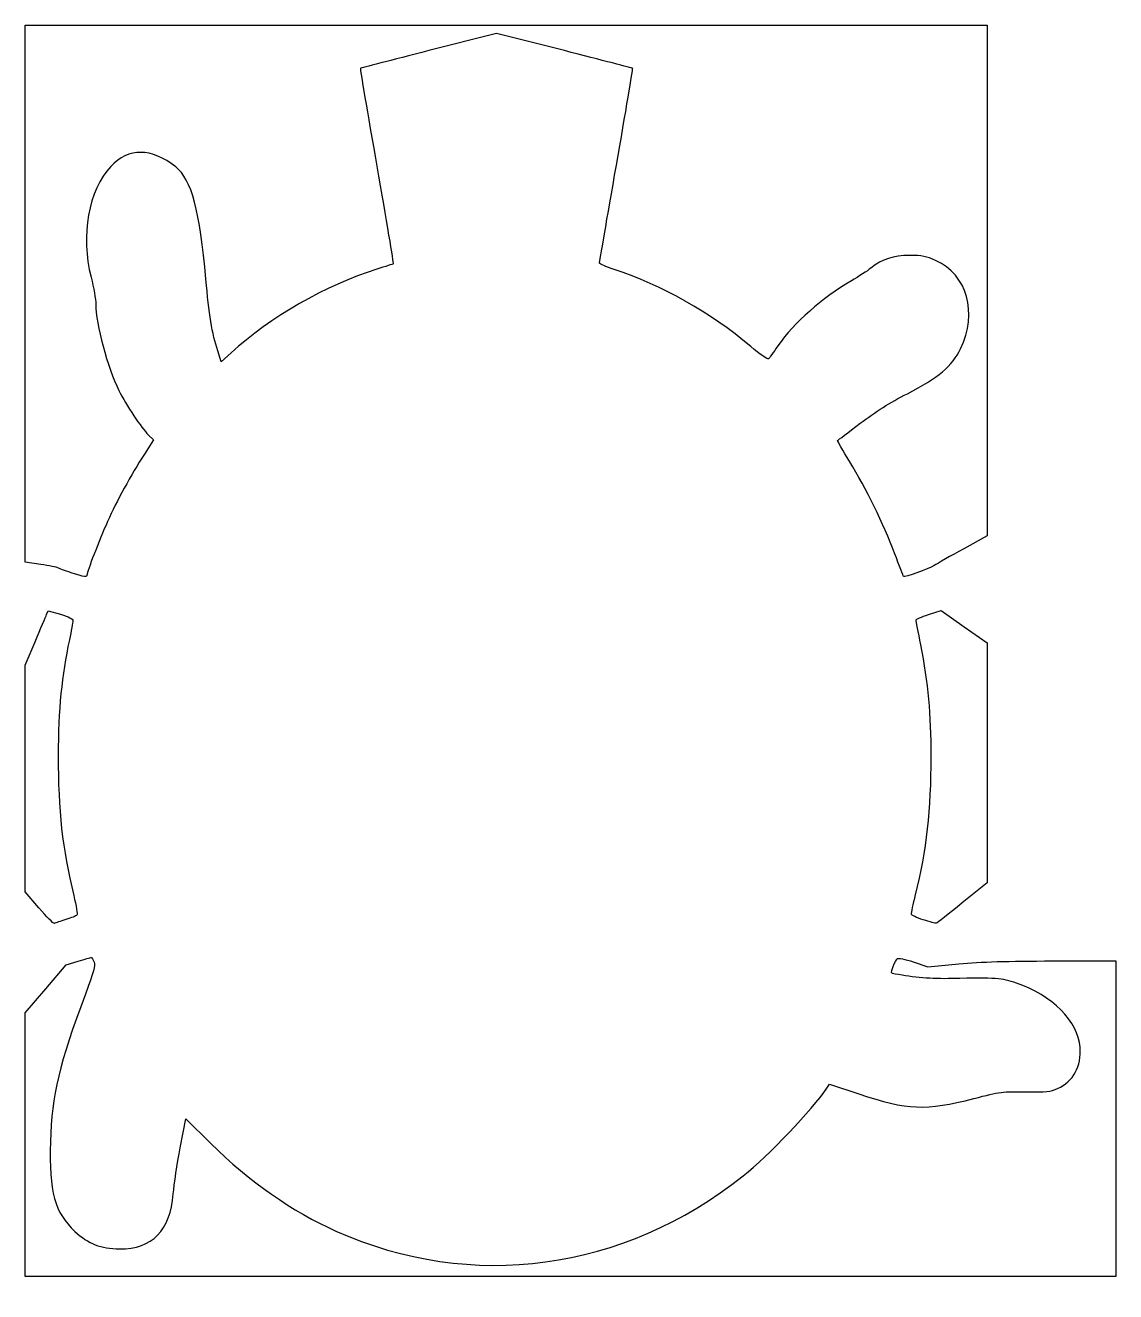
# Model space of a CAD drawing. Extents: x 63.7 to 86, y 187.9 to 213.9.
import ezdxf

# ---------------------------------------------------------------- set-up
doc = ezdxf.new("R2010")
doc.units = 0
doc.layers.add('Layer_1', color=7, linetype='CONTINUOUS')

msp = doc.modelspace()

# ---------------------------------------------------------------- linework, layer by layer
at = {"layer": 'Layer_1', "color": 7}
for points in [[(63.976861, 202.83404), (63.660655, 202.88039), (63.660655, 208.385617), (63.660655, 213.89084), (73.526324, 213.89084), (83.391994, 213.89084), (83.391994, 208.654471), (83.391994, 203.418102), (82.913164, 203.155213)], [(74.72001, 213.371749), (73.329829, 213.725997), (71.937385, 213.37168)], [(67.882349, 207.173508), (67.681623, 206.990057), (67.606903, 207.217665)], [(66.183943, 205.494124), (66.29233, 205.391045), (66.103155, 205.096606)], [(64.096246, 201.808213), (64.125996, 201.886023), (64.38119, 201.811583)], [(82.19048, 201.807737), (82.452556, 201.891447), (82.921347, 201.557961), (83.390138, 201.224475), (83.391238, 198.764209), (83.392338, 196.30395), (82.883563, 195.89124)], [(63.940724, 195.78883), (63.660655, 196.11787), (63.660655, 198.442555), (63.660655, 200.767245), (63.863577, 201.248826)], [(63.940731, 195.78893), (63.940724, 195.78883)], [(82.082558, 195.54598), (82.082214, 195.54596)], [(84.738121, 194.70156), (86.030055, 194.7014), (86.030055, 191.46705), (86.030055, 188.2327), (74.845359, 188.2327), (63.660655, 188.2327), (63.660655, 190.9363)], [(63.660655, 190.9363), (63.660655, 193.63972), (64.081051, 194.13245), (64.501445, 194.62518), (64.746179, 194.69948)], [(81.878375, 194.68196), (82.178058, 194.58216), (82.812124, 194.64196)], [(80.103433, 192.0934), (80.157633, 192.1741), (80.758894, 191.97518)], [(66.838564, 190.87089), (66.952922, 191.46717), (67.466031, 190.96007)]]:
    msp.add_lwpolyline(points, dxfattribs=at)
msp.add_lwpolyline([(64.600237, 202.664944)], close=True, dxfattribs=at)
for points in [[(71.937385, 213.37168), (71.171541, 213.176806), (70.540157, 213.012616), (70.534315, 213.006811)], [(76.120852, 213.006841), (76.114952, 213.012741), (75.484609, 213.176912), (74.72001, 213.371749)], [(70.534315, 213.006811), (70.528515, 213.001011), (70.680363, 212.098603), (70.87185, 211.001471)], [(75.786575, 211.020598), (75.976292, 212.10717), (76.126715, 213.000977), (76.120852, 213.006841)], [(66.747099, 210.987453), (66.246307, 211.381643), (65.777192, 211.385048), (65.414338, 210.997153)], [(65.414338, 210.997153), (64.958601, 210.509931), (64.791934, 209.574372), (65.009231, 208.723136)], [(67.365103, 208.68697), (67.245969, 210.078792), (67.070185, 210.733146), (66.747099, 210.987453)], [(70.87185, 211.001471), (71.063337, 209.904339), (71.214477, 209.00329), (71.207717, 208.999144)], [(75.441638, 209.013513), (75.441638, 209.030843), (75.596858, 209.934028), (75.786575, 211.020598)], [(81.801922, 209.170559), (81.465793, 209.17038), (81.248567, 209.099129), (81.006886, 208.909866)], [(82.336782, 209.067655), (82.143536, 209.155145), (82.062632, 209.170716), (81.801922, 209.170559)], [(70.870183, 208.889337), (69.822716, 208.559983), (68.683642, 207.905846), (67.882349, 207.173508)], [(71.207717, 208.999144), (71.200917, 208.994944), (71.049065, 208.945584), (70.870183, 208.889337)], [(75.739775, 208.883532), (75.5758, 208.937692), (75.441638, 208.996186), (75.441638, 209.013513)], [(78.544518, 207.302175), (77.696552, 208.013751), (76.73966, 208.55326), (75.739775, 208.883532)], [(81.006886, 208.909866), (80.937316, 208.855386), (80.758437, 208.739514), (80.609368, 208.652368)], [(82.846478, 207.253169), (83.203743, 208.004676), (82.987967, 208.772825), (82.336782, 209.067655)], [(65.009231, 208.723136), (65.062501, 208.514438), (65.106111, 208.267018), (65.106131, 208.173313)], [(67.606903, 207.217665), (67.495365, 207.557435), (67.425388, 207.982646), (67.365103, 208.68697)], [(80.609368, 208.652368), (80.001393, 208.296956), (79.437563, 207.797944), (79.102045, 207.318328)], [(65.106131, 208.173313), (65.106227, 207.762952), (65.344018, 206.872159), (65.578905, 206.402264)], [(78.908674, 207.048548), (78.894464, 207.031908), (78.730599, 207.146028), (78.544518, 207.302175)], [(79.102045, 207.318328), (79.009895, 207.186605), (78.92288, 207.065204), (78.908674, 207.048548)], [(81.756123, 206.336528), (82.381733, 206.656264), (82.683188, 206.909692), (82.846478, 207.253169)], [(65.578905, 206.402264), (65.728461, 206.103078), (66.048093, 205.623323), (66.183943, 205.494124)], [(80.790057, 205.729868), (81.097683, 205.963992), (81.405857, 206.157516), (81.756123, 206.336528)], [(80.325129, 205.376027), (80.332429, 205.381527), (80.541608, 205.540778), (80.790057, 205.729868)], [(80.574888, 204.939507), (80.430258, 205.174068), (80.317866, 205.370503), (80.325129, 205.376027)], [(66.103155, 205.096606), (65.826774, 204.666428), (65.533269, 204.129824), (65.349125, 203.718024)], [(81.495233, 203.062598), (81.268345, 203.663549), (80.905963, 204.402572), (80.574888, 204.939507)], [(65.349125, 203.718024), (65.17659, 203.332198), (64.925479, 202.679809), (64.925479, 202.617394)], [(82.913164, 203.155213), (82.649808, 203.010623), (82.376012, 202.855971), (82.304728, 202.81154)], [(81.676629, 202.588163), (81.673429, 202.593463), (81.591769, 202.806915), (81.495233, 203.062598)], [(64.329207, 202.76533), (64.309337, 202.77763), (64.150774, 202.80855), (63.976861, 202.83404)], [(64.60024, 202.664916), (64.471047, 202.707846), (64.349082, 202.753026), (64.329207, 202.76533)], [(64.925479, 202.617394), (64.925479, 202.566284), (64.874899, 202.573684), (64.600237, 202.664944)], [(82.304728, 202.81154), (82.190465, 202.74032), (81.692064, 202.56307), (81.676629, 202.588163)], [(63.863577, 201.248826), (63.975186, 201.513698), (64.079887, 201.765422), (64.096246, 201.808213)], [(64.38119, 201.811583), (64.563345, 201.758443), (64.636383, 201.720183), (64.636383, 201.677879)], [(81.934401, 201.69108), (81.931101, 201.7092), (82.046341, 201.76169), (82.19048, 201.807737)], [(64.636383, 201.677879), (64.636383, 201.645289), (64.603863, 201.469628), (64.564123, 201.287526)], [(82.031601, 201.18834), (81.981441, 201.446727), (81.937701, 201.672958), (81.934401, 201.69108)], [(64.564123, 201.287526), (64.405743, 200.561853), (64.338804, 199.863766), (64.336306, 198.911652)], [(82.24426, 198.893577), (82.243731, 199.776626), (82.18708, 200.387475), (82.031601, 201.18834)], [(64.336306, 198.911652), (64.333306, 197.78539), (64.419396, 197.010748), (64.655116, 196.04145)], [(81.926284, 196.0604), (82.150587, 196.96989), (82.244964, 197.810775), (82.24426, 198.893577)], [(64.655116, 196.04145), (64.705496, 195.83428), (64.734086, 195.65333), (64.718656, 195.63934)], [(81.838284, 195.66288), (81.838159, 195.68478), (81.877764, 195.86365), (81.926284, 196.0604)], [(82.883563, 195.89124), (82.603739, 195.66426), (82.363873, 195.47635), (82.350528, 195.47368)], [(64.256937, 195.47304), (64.237067, 195.46604), (64.094769, 195.60796), (63.940731, 195.78893)], [(64.718656, 195.63934), (64.703236, 195.62534), (64.601152, 195.58514), (64.491834, 195.55004)], [(82.082214, 195.54596), (81.948173, 195.58836), (81.838405, 195.64096), (81.838284, 195.66288)], [(64.491834, 195.55004), (64.382517, 195.51494), (64.276813, 195.48024), (64.256937, 195.47304)], [(82.350528, 195.47368), (82.337198, 195.47068), (82.216598, 195.50358), (82.082558, 195.54598)], [(64.746179, 194.69948), (64.880781, 194.74038), (65.000984, 194.77378), (65.013297, 194.77378)], [(65.071237, 194.68028), (65.100747, 194.60268), (65.070443, 194.49058), (64.893281, 194.02076)], [(65.013297, 194.77378), (65.025597, 194.77378), (65.051687, 194.73168), (65.071237, 194.68028)], [(81.506561, 194.43418), (81.410231, 194.45298), (81.410121, 194.45338), (81.464741, 194.58626)], [(81.464741, 194.58626), (81.494871, 194.65956), (81.532831, 194.73353), (81.549101, 194.75066)], [(81.549101, 194.75066), (81.565451, 194.76786), (81.712687, 194.73716), (81.878375, 194.68196)], [(82.812124, 194.64196), (83.265429, 194.68466), (83.814492, 194.70166), (84.738121, 194.70156)], [(82.669225, 194.34008), (82.247953, 194.33108), (81.880875, 194.36128), (81.506561, 194.43418)], [(83.992438, 194.24948), (83.689019, 194.35134), (83.583141, 194.35859), (82.669225, 194.34008)], [(64.893281, 194.02076), (64.360455, 192.60827), (64.204375, 191.94942), (64.177035, 190.99738)], [(85.300292, 192.93082), (85.261872, 193.46188), (84.724442, 194.00376), (83.992438, 194.24948)], [(84.837504, 192.08546), (85.163592, 192.23443), (85.32883, 192.53626), (85.300292, 192.93082)], [(78.386877, 190.29287), (78.907765, 190.7066), (79.802012, 191.64459), (80.103433, 192.0934)], [(80.758894, 191.97518), (81.765575, 191.64211), (82.131753, 191.6273), (83.116723, 191.87978)], [(83.116723, 191.87978), (83.665381, 192.02044), (83.712411, 192.02659), (84.182793, 192.01906)], [(84.182793, 192.01906), (84.612976, 192.01206), (84.695341, 192.02106), (84.837504, 192.08546)], [(64.177035, 190.99738), (64.147315, 189.96239), (64.262305, 189.53992), (64.678675, 189.15444)], [(67.466031, 190.96007), (68.258072, 190.17729), (69.135658, 189.5627), (70.033347, 189.16211)], [(66.696496, 189.92826), (66.711736, 190.11876), (66.775666, 190.54294), (66.838564, 190.87089)], [(70.033347, 189.16211), (72.818261, 187.91936), (75.928726, 188.3404), (78.386877, 190.29287)], [(65.594033, 188.79676), (66.264918, 188.79076), (66.635983, 189.17193), (66.696496, 189.92826)], [(64.678675, 189.15444), (64.953984, 188.89955), (65.208704, 188.80002), (65.594033, 188.79676)]]:
    msp.add_open_spline(points, degree=3, dxfattribs=at)

doc.saveas('drawing.dxf')
